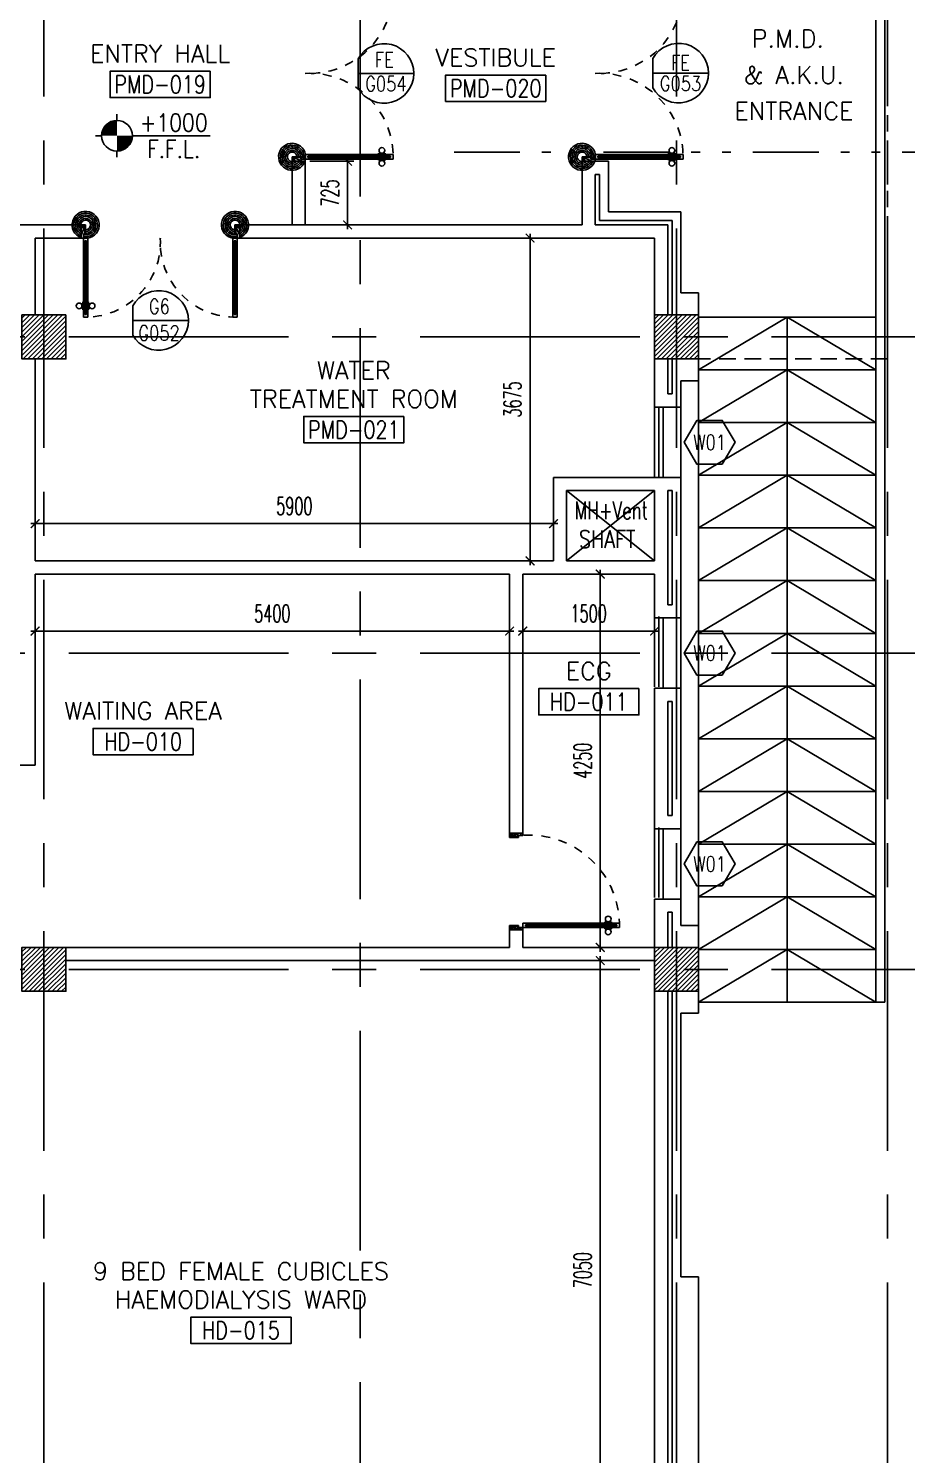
# Model space of a CAD drawing. Extents: x 417866.9 to 417960.2, y 43448 to 43538.2.
# Drawn here: x 417940.56 to 417950.55, y 43468.55 to 43484.78 of the extents above; entities that cross this region are included whole.
import ezdxf
from ezdxf.enums import TextEntityAlignment as Align

# ---------------------------------------------------------------- set-up
doc = ezdxf.new("R2010")
doc.units = 0
doc.header["$MEASUREMENT"] = 0
doc.header["$PDMODE"] = 3
doc.header["$PDSIZE"] = 0.1
for name, pattern in [('2DASHES', [1.7, 0.75, -0.25, 0.1, -0.25, 0.1, -0.25]), ('CENTERX2', [4, 2.5, -0.5, 0.5, -0.5]), ('HIDDEN', [0.375, 0.25, -0.125]), ('HIDDEN2', [0.1875, 0.125, -0.0625])]:
    doc.linetypes.add(name, pattern=pattern)
doc.layers.get('0').update_dxf_attribs({"linetype": 'CONTINUOUS'})
doc.layers.get('DEFPOINTS').update_dxf_attribs({"linetype": 'CONTINUOUS'})
for name, color, linetype in [('AX-DIM', 4, 'CONTINUOUS'), ('AXES', 11, 'CENTERX2'), ('CANOPY-LN', 3, 'CONTINUOUS'), ('COL', 2, 'CONTINUOUS'), ('DIM', 4, 'CONTINUOUS'), ('DOOR', 4, 'CONTINUOUS'), ('DOOR-CR', 2, 'CONTINUOUS'), ('DOOR-NO', 3, 'CONTINUOUS'), ('Handrail', 4, 'CONTINUOUS'), ('HAT', 8, 'CONTINUOUS'), ('IND-ES-L', 6, '2DASHES'), ('INSUL', 7, 'CONTINUOUS'), ('LEV-PL', 4, 'CONTINUOUS'), ('PART', 9, 'CONTINUOUS'), ('Ramb', 3, 'CONTINUOUS'), ('RM-BOX', 2, 'CONTINUOUS'), ('RM-NAME', 2, 'CONTINUOUS'), ('RM-NO', 2, 'CONTINUOUS'), ('SHAFT', 7, 'CONTINUOUS'), ('WALL', 2, 'CONTINUOUS'), ('WIN', 5, 'CONTINUOUS'), ('WIN-BOX', 3, 'CONTINUOUS'), ('WIN-NO', 5, 'CONTINUOUS')]:
    doc.layers.add(name, color=color, linetype=linetype)
doc.styles.add('ROMANS', font='ROMANS.shx', dxfattribs={"width": 0.6})
doc.styles.add('S', font='ROMANS.SHX')
doc.dimstyles.new('STANDARD in', dxfattribs={"dimtxt": 0.2, "dimasz": 0.1, "dimexe": 0.07, "dimexo": 0.05, "dimgap": 0.1, "dimtad": 1, "dimdec": 0, "dimlfac": 1000, "dimzin": 0, "dimdsep": 46, "dimtxsty": 'ROMANS', "dimblk": 'ARCHTICK', "dimcen": 0.05, "dimdle": 0.05, "dimclrd": 4, "dimclre": 4, "dimclrt": 2, "dimadec": 0, "dimazin": 0, "dimtfac": 1, "dimtdec": 0, "dimtmove": 2, "dimatfit": 3, "dimfxl": 0, "dimtolj": 1, "dimtzin": 0, "dimarcsym": 0})

# ---------------------------------------------------------------- blocks, each defined once
blk = doc.blocks.new('_ARCHTICK')
at = {"color": 0, "linetype": 'ByBlock', "const_width": 0.15}
blk.add_lwpolyline([(-0.5, -0.5), (0.5, 0.5)], dxfattribs=at)
blk = doc.blocks.new('*D597')
at = {"layer": 'AX-DIM', "color": 4, "lineweight": -2}
for p, q in [((417958.819, 43525.994), (417958.819, 43466.574)), ((417948.236, 43525.944), (417958.889, 43525.944)), ((417948.726, 43466.624), (417958.889, 43466.624))]:
    blk.add_line(p, q, dxfattribs=at)
at = {"layer": 'DEFPOINTS', "color": 0}
for p in [(417948.186, 43525.944), (417948.676, 43466.624), (417958.819, 43466.624)]:
    blk.add_point(p, dxfattribs=at)
at = {"layer": 'AX-DIM', "color": 4, "lineweight": -2, "xscale": 0.1, "yscale": 0.1, "zscale": 0.1}
for p, rotation in [((417958.819, 43525.944), 90), ((417958.819, 43466.624), 270)]:
    blk.add_blockref('_ARCHTICK', p, dxfattribs=dict(at, rotation=rotation))
at = {"layer": 'AX-DIM', "color": 2, "insert": (417958.619, 43496.284), "char_height": 0.2, "attachment_point": 5, "rotation": 90, "style": 'ROMANS'}
blk.add_mtext('\\A1;59320', dxfattribs=at)
blk = doc.blocks.new('RM1')
at = {"layer": 'RM-BOX'}
blk.add_lwpolyline([(570, -200), (-570, -200), (-570, -500), (570, -500)], close=True, dxfattribs=at)
at = {"layer": 'RM-NAME', "style": 'ROMANS'}
for tag, p in [('ROOMNAME1', (0, 324)), ('ROOMNAME2', (0, 0))]:
    blk.add_attdef(tag, text='', height=200, dxfattribs=at).set_placement(p, align=Align.MIDDLE)
at = {"layer": 'RM-NO', "style": 'ROMANS', "width": 0.8}
blk.add_attdef('ROOMNO', text='', height=200, dxfattribs=at).set_placement((0, -350), align=Align.MIDDLE)
blk = doc.blocks.new('LEV1')
at = {"layer": 'LEV-PL'}
for p, q in [((0, 245), (0, 175)), ((-175, 0), (-245, 0)), ((175, 0), (1061, 0)), ((0, -175), (0, -245))]:
    blk.add_line(p, q, dxfattribs=at)
at = {"layer": 'LEV-PL', "const_width": 175}
for points in [[(-88, 0, -0.414214), (0, 88, -1)], [(88, 0, -0.414214), (0, -88, -1)]]:
    blk.add_lwpolyline(points, format="xyb", dxfattribs=at)
at = {"layer": 'LEV-PL'}
blk.add_circle((0, 0), 175, dxfattribs=at)
at = {"layer": 'LEV-PL', "color": 4, "style": 'S', "width": 0.85}
for tag, p in [('+0000', (646, 50)), ('F.F.L.', (646, -250))]:
    blk.add_attdef(tag, text='', height=200, dxfattribs=at).set_placement(p, align=Align.CENTER)
blk = doc.blocks.new('*X76')
at = {"color": 0}
for p, q in [((245929, 17887), (246403, 18361)), ((245929, 17940), (246350, 18361)), ((245929, 17993), (246297, 18361)), ((245929, 18046), (246244, 18361)), ((245929, 18099), (246191, 18361)), ((245929, 18152), (246138, 18361)), ((245929, 18205), (246085, 18361)), ((245929, 18258), (246032, 18361)), ((245929, 18311), (245979, 18361)), ((245956, 17861), (246429, 18334)), ((246009, 17861), (246429, 18281)), ((246062, 17861), (246429, 18228)), ((246115, 17861), (246429, 18174)), ((246168, 17861), (246429, 18121)), ((246221, 17861), (246429, 18068)), ((246274, 17861), (246429, 18015)), ((246327, 17861), (246429, 17962)), ((246380, 17861), (246429, 17909))]:
    blk.add_line(p, q, dxfattribs=at)
blk = doc.blocks.new('COL50')
at = {"layer": 'COL'}
blk.add_lwpolyline([(-250, 250), (-250, -250), (250, -250), (250, 250)], close=True, dxfattribs=at)
blk = doc.blocks.new('*X73')
at = {"color": 0}
for p, q in [((245929, 25099), (246390, 25561)), ((245929, 25152), (246337, 25561)), ((245929, 25205), (246284, 25561)), ((245929, 25258), (246231, 25561)), ((245929, 25311), (246178, 25561)), ((245929, 25364), (246125, 25561)), ((245929, 25417), (246072, 25561)), ((245929, 25470), (246019, 25561)), ((245929, 25523), (245966, 25561)), ((245943, 25061), (246429, 25546)), ((245997, 25061), (246429, 25493)), ((246050, 25061), (246429, 25440)), ((246103, 25061), (246429, 25387)), ((246156, 25061), (246429, 25334)), ((246209, 25061), (246429, 25281)), ((246262, 25061), (246429, 25228)), ((246315, 25061), (246429, 25175)), ((246368, 25061), (246429, 25122)), ((246421, 25061), (246429, 25069))]:
    blk.add_line(p, q, dxfattribs=at)
blk = doc.blocks.new('WW1')
at = {"layer": 'WIN-BOX'}
blk.add_lwpolyline([(144, -250), (289, 0), (144, 250), (-144, 250), (-289, 0), (-144, -250)], close=True, dxfattribs=at)
at = {"layer": 'WIN-NO', "style": 'ROMANS', "width": 0.8}
blk.add_attdef('W00', text='', height=170, dxfattribs=at).set_placement((0, 0), align=Align.MIDDLE)
blk = doc.blocks.new('*X77')
at = {"color": 0}
for p, q in [((253129, 17874), (253615, 18361)), ((253129, 17927), (253562, 18361)), ((253129, 17980), (253509, 18361)), ((253129, 18033), (253456, 18361)), ((253129, 18086), (253403, 18361)), ((253129, 18139), (253350, 18361)), ((253129, 18192), (253297, 18361)), ((253129, 18245), (253244, 18361)), ((253129, 18298), (253191, 18361)), ((253129, 18351), (253138, 18361)), ((253168, 17861), (253629, 18321)), ((253221, 17861), (253629, 18268)), ((253275, 17861), (253629, 18215)), ((253328, 17861), (253629, 18162)), ((253381, 17861), (253629, 18109)), ((253434, 17861), (253629, 18056)), ((253487, 17861), (253629, 18003)), ((253540, 17861), (253629, 17950)), ((253593, 17861), (253629, 17897))]:
    blk.add_line(p, q, dxfattribs=at)
blk = doc.blocks.new('*X62')
at = {"color": 0}
for p, q in [((253129, 25087), (253603, 25561)), ((253129, 25140), (253550, 25561)), ((253129, 25193), (253497, 25561)), ((253129, 25246), (253444, 25561)), ((253129, 25299), (253391, 25561)), ((253129, 25352), (253338, 25561)), ((253129, 25405), (253285, 25561)), ((253129, 25458), (253232, 25561)), ((253129, 25511), (253179, 25561)), ((253156, 25061), (253629, 25534)), ((253209, 25061), (253629, 25481)), ((253262, 25061), (253629, 25428)), ((253315, 25061), (253629, 25374)), ((253368, 25061), (253629, 25321)), ((253421, 25061), (253629, 25268)), ((253474, 25061), (253629, 25215)), ((253527, 25061), (253629, 25162)), ((253580, 25061), (253629, 25109))]:
    blk.add_line(p, q, dxfattribs=at)
blk = doc.blocks.new('DD1')
at = {"layer": 'DOOR-CR'}
blk.add_line((-316, 0), (316, 0), dxfattribs=at)
blk.add_lwpolyline([(-316, -166, 3.820224), (-316, 166)], format="xyb", close=True, dxfattribs=at)
at = {"layer": 'DOOR-NO', "color": 255, "style": 'ROMANS'}
for tag, width, p in [('G', 0.8, (-22, 156)), ('0000', 0.7, (-22, -136))]:
    blk.add_attdef(tag, text='', height=196, dxfattribs=dict(at, width=width)).set_placement(p, align=Align.MIDDLE)
blk = doc.blocks.new('A$C010A25D0')
at = {"layer": 'DOOR', "color": 0, "linetype": 'ByBlock'}
for p, q in [((0, 2031), (0, 1981)), ((0, 1981), (0, 2031)), ((50, 2031), (0, 2031)), ((50, 1981), (0, 1981)), ((30, 2014), (30, 1998)), ((50, 2014), (30, 2014)), ((50, 1998), (30, 1998)), ((50, 2031), (50, 2014)), ((50, 1998), (50, 1981)), ((83, 2031), (83, 2038)), ((173, 2038), (83, 2038)), ((83, 1981), (83, 1974)), ((173, 1974), (83, 1974)), ((95, 2038), (95, 2047)), ((95, 2047), (160, 2047)), ((95, 2038), (160, 2038)), ((95, 1974), (95, 1965)), ((95, 1974), (160, 1974)), ((95, 1965), (160, 1965)), ((160, 2038), (160, 2047)), ((160, 1974), (160, 1965)), ((173, 2031), (173, 2038)), ((173, 1981), (173, 1974)), ((950, 2014), (950, 2031)), ((950, 2031), (1000, 2031)), ((970, 2014), (950, 2014)), ((950, 1981), (950, 1998)), ((950, 1998), (970, 1998)), ((1000, 1981), (950, 1981)), ((970, 1998), (970, 2014)), ((1000, 2056), (1000, 2031)), ((1000, 2056), (1150, 2056)), ((1000, 1981), (1000, 2031)), ((1000, 2031), (1050, 2031)), ((1050, 2031), (1050, 2006)), ((1050, 2006), (1150, 2006)), ((1150, 2006), (1150, 2056)), ((50, 131), (0, 131)), ((0, 131), (0, 81)), ((0, 81), (0, 131)), ((50, 81), (0, 81)), ((50, 114), (30, 114)), ((30, 98), (30, 114)), ((50, 98), (30, 98)), ((50, 114), (50, 131)), ((50, 81), (50, 98)), ((173, 138), (83, 138)), ((83, 131), (83, 138)), ((83, 81), (83, 74)), ((173, 74), (83, 74)), ((95, 147), (160, 147)), ((95, 138), (95, 147)), ((95, 138), (160, 138)), ((95, 74), (160, 74)), ((95, 74), (95, 65)), ((95, 65), (160, 65)), ((160, 138), (160, 147)), ((160, 74), (160, 65)), ((173, 131), (173, 138)), ((173, 81), (173, 74)), ((1000, 131), (950, 131)), ((950, 131), (950, 114)), ((950, 114), (970, 114)), ((970, 98), (950, 98)), ((950, 98), (950, 81)), ((950, 81), (1000, 81)), ((970, 114), (970, 98)), ((1000, 131), (1000, 81)), ((1000, 56), (1000, 81)), ((1000, 81), (1050, 81)), ((1000, 56), (1150, 56)), ((1050, 81), (1050, 106)), ((1050, 106), (1150, 106)), ((1150, 106), (1150, 56))]:
    blk.add_line(p, q, dxfattribs=at)
at = {"layer": 'DOOR', "linetype": 'ByBlock'}
for p, q in [((950, 2031), (50, 2031)), ((950, 2014), (50, 2014)), ((950, 1998), (50, 1998)), ((50, 1981), (950, 1981)), ((50, 131), (950, 131)), ((950, 114), (50, 114)), ((950, 98), (50, 98)), ((950, 81), (50, 81)), ((1150, 56), (1000, 56))]:
    blk.add_line(p, q, dxfattribs=at)
at = {"layer": 'DOOR', "color": 9, "linetype": 'ByBlock'}
for p, q in [((1150, 2006), (1037, 2056)), ((1150, 2006), (1050, 2019)), ((1150, 2006), (1110, 2056)), ((1150, 106), (1037, 56)), ((1150, 106), (1050, 93)), ((1150, 106), (1110, 56))]:
    blk.add_line(p, q, dxfattribs=at)
at = {"layer": 'DOOR', "color": 0, "linetype": 'ByBlock'}
for centre in [(128, 2079), (128, 1932), (128, 179), (128, 32)]:
    blk.add_circle(centre, 32.4, dxfattribs=at)
at = {"layer": 'DOOR', "linetype": 'HIDDEN', "ltscale": 0.5}
for centre, start, end in [((951, 2006), 178.494, 272.9568), ((951, 106), 87.0432, 181.506)]:
    blk.add_arc(centre, 951, start, end, dxfattribs=at)
at = {"layer": 'DOOR', "color": 9, "linetype": 'ByBlock'}
for centre, radius, start, end in [((1150, 2006), 154, 161.1053, 166.2858), ((1150, 2006), 134, 158.1598, 169.28), ((1150, 2006), 114, 154.0838, 167.3774), ((1150, 2006), 94.4, 148.0182, 180), ((1150, 2006), 74.4, 137.7764, 180), ((1150, 2006), 54.4, 113.2074, 180), ((1150, 2006), 34.4, 90, 180), ((1150, 2006), 14.4, 90, 180), ((1150, 106), 154, 193.7142, 198.8947), ((1150, 106), 134, 190.72, 201.8402), ((1150, 106), 114, 192.6226, 205.9162), ((1150, 106), 94.4, 180, 211.9818), ((1150, 106), 74.4, 180, 222.2236), ((1150, 106), 54.4, 180, 246.7926), ((1150, 106), 34.4, 180, 270), ((1150, 106), 14.4, 180, 270)]:
    blk.add_arc(centre, radius, start, end, dxfattribs=at)
at = {"layer": 'WALL'}
blk.add_line((1000, 56), (1150, 56), dxfattribs=at)
blk = doc.blocks.new('A$C272A55A0')
at = {"layer": 'DOOR', "color": 0, "linetype": 'ByBlock'}
for p, q in [((0, 900), (0, 1050)), ((50, 1050), (0, 1050)), ((50, 950), (50, 1050)), ((1750, 950), (1750, 1050)), ((1750, 1050), (1800, 1050)), ((1800, 1050), (1800, 900)), ((0, 900), (25, 900)), ((25, 950), (50, 950)), ((25, 900), (25, 950)), ((75, 900), (25, 900)), ((25, 850), (25, 900)), ((42, 850), (25, 850)), ((58, 870), (42, 870)), ((42, 870), (42, 850)), ((58, 850), (58, 870)), ((75, 850), (58, 850)), ((75, 900), (75, 850)), ((1725, 900), (1775, 900)), ((1725, 900), (1725, 850)), ((1725, 850), (1742, 850)), ((1742, 870), (1758, 870)), ((1742, 850), (1742, 870)), ((1775, 950), (1750, 950)), ((1758, 870), (1758, 850)), ((1758, 850), (1775, 850)), ((1775, 900), (1775, 950)), ((1800, 900), (1775, 900)), ((1775, 850), (1775, 900)), ((1725, 173), (1718, 173)), ((1718, 173), (1718, 83)), ((1775, 173), (1782, 173)), ((1782, 173), (1782, 83)), ((25, 50), (42, 50)), ((25, 50), (25, 0)), ((25, 0), (75, 0)), ((75, 0), (25, 0)), ((42, 50), (42, 30)), ((42, 30), (58, 30)), ((58, 50), (75, 50)), ((58, 50), (58, 30)), ((75, 50), (75, 0)), ((1718, 160), (1709, 160)), ((1709, 95), (1709, 160)), ((1718, 95), (1709, 95)), ((1718, 95), (1718, 160)), ((1725, 83), (1718, 83)), ((1742, 50), (1725, 50)), ((1725, 50), (1725, 0)), ((1775, 0), (1725, 0)), ((1725, 0), (1775, 0)), ((1742, 50), (1742, 30)), ((1758, 30), (1742, 30)), ((1775, 50), (1758, 50)), ((1758, 50), (1758, 30)), ((1775, 83), (1782, 83)), ((1775, 50), (1775, 0)), ((1782, 160), (1791, 160)), ((1782, 95), (1782, 160)), ((1782, 95), (1791, 95)), ((1791, 95), (1791, 160))]:
    blk.add_line(p, q, dxfattribs=at)
at = {"layer": 'DOOR', "color": 9, "linetype": 'ByBlock'}
for p, q in [((50, 1050), (0, 1010)), ((50, 1050), (0, 937)), ((50, 1050), (37, 950)), ((1750, 1050), (1800, 1010)), ((1750, 1050), (1800, 937)), ((1750, 1050), (1763, 950))]:
    blk.add_line(p, q, dxfattribs=at)
at = {"layer": 'DOOR', "linetype": 'ByBlock'}
for p, q in [((25, 850), (25, 50)), ((42, 850), (42, 50)), ((58, 850), (58, 50)), ((75, 50), (75, 850)), ((1725, 50), (1725, 850)), ((1742, 850), (1742, 50)), ((1758, 850), (1758, 50)), ((1775, 850), (1775, 50))]:
    blk.add_line(p, q, dxfattribs=at)
at = {"layer": 'DOOR', "color": 0, "linetype": 'ByBlock'}
for centre in [(1676, 128), (1824, 128)]:
    blk.add_circle(centre, 32.4, dxfattribs=at)
at = {"layer": 'DOOR', "color": 9, "linetype": 'ByBlock'}
for centre, radius, start, end in [((50, 1050), 54.4, 203.2074, 270), ((50, 1050), 74.4, 227.7764, 270), ((50, 1050), 34.4, 180, 270), ((50, 1050), 14.4, 180, 270), ((1750, 1050), 14.4, 270, 0), ((1750, 1050), 34.4, 270, 0), ((1750, 1050), 54.4, 270, 336.7926), ((1750, 1050), 74.4, 270, 312.2236), ((50, 1050), 94.4, 238.0182, 270), ((50, 1050), 114, 244.0838, 257.3774), ((50, 1050), 134, 248.1598, 259.28), ((50, 1050), 154, 251.1053, 256.2858), ((1750, 1050), 94.4, 270, 301.9818), ((1750, 1050), 114, 282.6226, 295.9162), ((1750, 1050), 134, 280.72, 291.8402), ((1750, 1050), 154, 283.7142, 288.8947)]:
    blk.add_arc(centre, radius, start, end, dxfattribs=at)
at = {"layer": 'DOOR', "linetype": 'HIDDEN', "ltscale": 0.5}
for centre, start, end in [((50, 851), 268.3174, 3.2965), ((1750, 851), 176.7035, 271.6826)]:
    blk.add_arc(centre, 851, start, end, dxfattribs=at)
at = {"layer": 'WALL', "linetype": 'ByBlock'}
blk.add_line((1800, 900), (1800, 1050), dxfattribs=at)
blk = doc.blocks.new('*D259')
at = {"layer": 'DEFPOINTS', "color": 0}
for p in [(417946.774, 43474.174), (417946.774, 43467.124), (417947.069, 43467.124)]:
    blk.add_point(p, dxfattribs=at)
at = {"layer": 'DIM', "color": 4, "lineweight": -2}
for p, q in [((417947.069, 43474.224), (417947.069, 43467.074)), ((417946.824, 43474.174), (417947.139, 43474.174)), ((417946.824, 43467.124), (417947.139, 43467.124))]:
    blk.add_line(p, q, dxfattribs=at)
at = {"layer": 'DIM', "color": 4, "lineweight": -2, "xscale": 0.1, "yscale": 0.1, "zscale": 0.1}
for p, rotation in [((417947.069, 43474.174), 90), ((417947.069, 43467.124), 270)]:
    blk.add_blockref('_ARCHTICK', p, dxfattribs=dict(at, rotation=rotation))
at = {"layer": 'DIM', "color": 2, "insert": (417946.869, 43470.649), "char_height": 0.2, "attachment_point": 5, "rotation": 90, "style": 'ROMANS'}
blk.add_mtext('\\A1;7050', dxfattribs=at)
blk = doc.blocks.new('*D260')
at = {"layer": 'DEFPOINTS', "color": 0}
for p in [(417946.345, 43478.574), (417946.345, 43474.324), (417947.069, 43474.324)]:
    blk.add_point(p, dxfattribs=at)
at = {"layer": 'DIM', "color": 4, "lineweight": -2}
for p, q in [((417946.395, 43478.574), (417947.139, 43478.574)), ((417947.069, 43478.624), (417947.069, 43474.274)), ((417946.395, 43474.324), (417947.139, 43474.324))]:
    blk.add_line(p, q, dxfattribs=at)
at = {"layer": 'DIM', "color": 4, "lineweight": -2, "xscale": 0.1, "yscale": 0.1, "zscale": 0.1}
for p, rotation in [((417947.069, 43478.574), 90), ((417947.069, 43474.324), 270)]:
    blk.add_blockref('_ARCHTICK', p, dxfattribs=dict(at, rotation=rotation))
at = {"layer": 'DIM', "color": 2, "insert": (417946.869, 43476.449), "char_height": 0.2, "attachment_point": 5, "rotation": 90, "style": 'ROMANS'}
blk.add_mtext('\\A1;4250', dxfattribs=at)
blk = doc.blocks.new('*D261')
at = {"layer": 'DEFPOINTS', "color": 0}
for p in [(417945.949, 43482.399), (417945.949, 43478.724), (417946.27, 43478.724)]:
    blk.add_point(p, dxfattribs=at)
at = {"layer": 'DIM', "color": 4, "lineweight": -2}
for p, q in [((417945.999, 43482.399), (417946.34, 43482.399)), ((417946.27, 43482.449), (417946.27, 43478.674)), ((417945.999, 43478.724), (417946.34, 43478.724))]:
    blk.add_line(p, q, dxfattribs=at)
at = {"layer": 'DIM', "color": 4, "lineweight": -2, "xscale": 0.1, "yscale": 0.1, "zscale": 0.1}
for p, rotation in [((417946.27, 43482.399), 90), ((417946.27, 43478.724), 270)]:
    blk.add_blockref('_ARCHTICK', p, dxfattribs=dict(at, rotation=rotation))
at = {"layer": 'DIM', "color": 2, "insert": (417946.07, 43480.562), "char_height": 0.2, "attachment_point": 5, "rotation": 90, "style": 'ROMANS'}
blk.add_mtext('\\A1;3675', dxfattribs=at)
blk = doc.blocks.new('*D644')
at = {"layer": 'DEFPOINTS', "color": 0}
for p in [(417940.637, 43479.536), (417946.537, 43479.476), (417940.637, 43479.148)]:
    blk.add_point(p, dxfattribs=at)
at = {"layer": 'DIM', "color": 4, "lineweight": -2}
for p, q in [((417940.637, 43479.486), (417940.637, 43479.078)), ((417946.537, 43479.426), (417946.537, 43479.078)), ((417946.587, 43479.148), (417940.587, 43479.148))]:
    blk.add_line(p, q, dxfattribs=at)
at = {"layer": 'DIM', "color": 4, "lineweight": -2, "xscale": 0.1, "yscale": 0.1, "zscale": 0.1, "rotation": 180}
blk.add_blockref('_ARCHTICK', (417940.637, 43479.148), dxfattribs=at)
at = {"layer": 'DIM', "color": 4, "lineweight": -2, "xscale": 0.1, "yscale": 0.1, "zscale": 0.1}
blk.add_blockref('_ARCHTICK', (417946.537, 43479.148), dxfattribs=at)
at = {"layer": 'DIM', "color": 2, "insert": (417943.587, 43479.348), "char_height": 0.2, "attachment_point": 5, "style": 'ROMANS'}
blk.add_mtext('\\A1;5900', dxfattribs=at)
blk = doc.blocks.new('*D580')
at = {"layer": 'DEFPOINTS', "color": 0}
for p in [(417946.037, 43477.925), (417940.637, 43477.654), (417946.037, 43477.712)]:
    blk.add_point(p, dxfattribs=at)
at = {"layer": 'DIM', "color": 4, "lineweight": -2}
for p, q in [((417940.587, 43477.925), (417946.087, 43477.925)), ((417940.637, 43477.704), (417940.637, 43477.995)), ((417946.037, 43477.762), (417946.037, 43477.995))]:
    blk.add_line(p, q, dxfattribs=at)
at = {"layer": 'DIM', "color": 4, "lineweight": -2, "xscale": 0.1, "yscale": 0.1, "zscale": 0.1, "rotation": 180}
blk.add_blockref('_ARCHTICK', (417940.637, 43477.925), dxfattribs=at)
at = {"layer": 'DIM', "color": 4, "lineweight": -2, "xscale": 0.1, "yscale": 0.1, "zscale": 0.1}
blk.add_blockref('_ARCHTICK', (417946.037, 43477.925), dxfattribs=at)
at = {"layer": 'DIM', "color": 2, "insert": (417943.337, 43478.125), "char_height": 0.2, "attachment_point": 5, "style": 'ROMANS'}
blk.add_mtext('\\A1;5400', dxfattribs=at)
blk = doc.blocks.new('*D575')
at = {"layer": 'DEFPOINTS', "color": 0}
for p in [(417943.712, 43483.274), (417944.193, 43483.274), (417943.953, 43482.549)]:
    blk.add_point(p, dxfattribs=at)
at = {"layer": 'DIM', "color": 4, "lineweight": -2}
for p, q in [((417943.762, 43483.274), (417944.263, 43483.274)), ((417944.193, 43482.499), (417944.193, 43483.324)), ((417944.003, 43482.549), (417944.263, 43482.549))]:
    blk.add_line(p, q, dxfattribs=at)
at = {"layer": 'DIM', "color": 4, "lineweight": -2, "xscale": 0.1, "yscale": 0.1, "zscale": 0.1}
for p, rotation in [((417944.193, 43483.274), 90), ((417944.193, 43482.549), 270)]:
    blk.add_blockref('_ARCHTICK', p, dxfattribs=dict(at, rotation=rotation))
at = {"layer": 'DIM', "color": 2, "insert": (417943.993, 43482.912), "char_height": 0.2, "attachment_point": 5, "rotation": 90, "style": 'ROMANS'}
blk.add_mtext('\\A1;725', dxfattribs=at)
blk = doc.blocks.new('A$C2B543BD4')
at = {"layer": 'DOOR', "color": 0, "linetype": 'ByBlock'}
for p, q in [((150, 1156), (0, 1156)), ((150, 1156), (0, 1156)), ((0, 1156), (150, 1156)), ((0, 1106), (0, 1156)), ((150, 1156), (150, 1131)), ((100, 1106), (0, 1106)), ((150, 1131), (100, 1131)), ((100, 1131), (100, 1106)), ((100, 106), (0, 106)), ((0, 106), (0, 56)), ((150, 56), (0, 56)), ((100, 81), (100, 106)), ((150, 81), (100, 81)), ((150, 131), (150, 81)), ((150, 131), (200, 131)), ((150, 56), (150, 81)), ((200, 81), (150, 81)), ((180, 114), (180, 98)), ((200, 114), (180, 114)), ((180, 98), (200, 98)), ((200, 131), (200, 114)), ((200, 98), (200, 81)), ((1078, 138), (1168, 138)), ((1078, 131), (1078, 138)), ((1078, 81), (1078, 74)), ((1078, 74), (1168, 74)), ((1155, 147), (1090, 147)), ((1090, 138), (1090, 147)), ((1155, 138), (1090, 138)), ((1155, 74), (1090, 74)), ((1090, 74), (1090, 65)), ((1155, 65), (1090, 65)), ((1155, 138), (1155, 147)), ((1155, 74), (1155, 65)), ((1168, 131), (1168, 138)), ((1168, 81), (1168, 74)), ((1200, 131), (1250, 131)), ((1200, 114), (1200, 131)), ((1200, 114), (1220, 114)), ((1200, 98), (1220, 98)), ((1200, 81), (1200, 98)), ((1200, 81), (1250, 81)), ((1220, 98), (1220, 114)), ((1250, 131), (1250, 81)), ((1250, 131), (1250, 81)), ((1250, 81), (1250, 131))]:
    blk.add_line(p, q, dxfattribs=at)
at = {"layer": 'DOOR', "color": 9, "linetype": 'ByBlock'}
for p, q in [((0, 1106), (114, 1156)), ((0, 1106), (40, 1156)), ((0, 1106), (100, 1119)), ((0, 106), (40, 56)), ((0, 106), (114, 56)), ((0, 106), (100, 93))]:
    blk.add_line(p, q, dxfattribs=at)
at = {"layer": 'DOOR', "linetype": 'ByBlock'}
for p, q in [((1200, 131), (200, 131)), ((200, 114), (1200, 114)), ((200, 98), (1200, 98)), ((200, 81), (1200, 81))]:
    blk.add_line(p, q, dxfattribs=at)
at = {"layer": 'DOOR', "color": 0, "linetype": 'ByBlock'}
for centre in [(1123, 179), (1123, 32)]:
    blk.add_circle(centre, 32.4, dxfattribs=at)
at = {"layer": 'DOOR', "color": 9, "linetype": 'ByBlock'}
for centre, radius, start, end in [((0, 1106), 34.4, 0, 90), ((0, 1106), 54.4, 0, 66.7926), ((0, 1106), 74.4, 0, 42.2236), ((0, 1106), 94.4, 0, 31.9818), ((0, 1106), 134, 10.72, 21.8402), ((0, 1106), 154, 13.7142, 18.8947), ((0, 1106), 14.4, 0, 90), ((0, 106), 14.4, 270, 0), ((0, 106), 34.4, 270, 0), ((0, 106), 54.4, 293.2074, 0), ((0, 106), 74.4, 317.7764, 0), ((0, 106), 94.4, 328.0182, 0), ((0, 106), 114, 334.0838, 347.3774), ((0, 106), 134, 338.1598, 349.28), ((0, 106), 154, 341.1053, 346.2858)]:
    blk.add_arc(centre, radius, start, end, dxfattribs=at)
at = {"layer": 'DOOR', "linetype": 'HIDDEN', "ltscale": 0.5}
blk.add_arc((223, 106), 1028, 358.6059, 94.0585, dxfattribs=at)
blk = doc.blocks.new('*D581')
at = {"layer": 'DEFPOINTS', "color": 0}
for p in [(417947.687, 43477.925), (417946.187, 43477.692), (417947.687, 43477.708)]:
    blk.add_point(p, dxfattribs=at)
at = {"layer": 'DIM', "color": 4, "lineweight": -2}
for p, q in [((417946.137, 43477.925), (417947.737, 43477.925)), ((417946.187, 43477.742), (417946.187, 43477.995)), ((417947.687, 43477.758), (417947.687, 43477.995))]:
    blk.add_line(p, q, dxfattribs=at)
at = {"layer": 'DIM', "color": 4, "lineweight": -2, "xscale": 0.1, "yscale": 0.1, "zscale": 0.1, "rotation": 180}
blk.add_blockref('_ARCHTICK', (417946.187, 43477.925), dxfattribs=at)
at = {"layer": 'DIM', "color": 4, "lineweight": -2, "xscale": 0.1, "yscale": 0.1, "zscale": 0.1}
blk.add_blockref('_ARCHTICK', (417947.687, 43477.925), dxfattribs=at)
at = {"layer": 'DIM', "color": 2, "insert": (417946.937, 43478.125), "char_height": 0.2, "attachment_point": 5, "style": 'ROMANS'}
blk.add_mtext('\\A1;1500', dxfattribs=at)

msp = doc.modelspace()

# ---------------------------------------------------------------- linework, layer by layer
at = {"layer": 'AXES'}
for p, q in [((417940.7366, 43460.01), (417940.7366, 43537.5491)), ((417947.9366, 43460.01), (417947.9366, 43537.5491)), ((417950.3366, 43460.01), (417950.3366, 43537.5491)), ((417944.3366, 43466.8743), (417944.3366, 43525.6943)), ((417959.5194, 43481.2743), (417889.6966, 43481.2743)), ((417959.5194, 43477.6743), (417889.6966, 43477.6743)), ((417959.5194, 43474.0743), (417889.6966, 43474.0743))]:
    msp.add_line(p, q, dxfattribs=at)
at = {"layer": 'CANOPY-LN', "linetype": 'HIDDEN2', "ltscale": 1.5}
for q in [(417950.3366, 43488.7243), (417948.1866, 43481.0243)]:
    msp.add_line((417950.3366, 43481.0243), q, dxfattribs=at)
at = {"layer": 'COL'}
msp.add_lwpolyline([(417940.9866, 43481.5243), (417940.9866, 43481.0243), (417940.4866, 43481.0243), (417940.4866, 43481.5243)], close=True, dxfattribs=at)
at = {"layer": 'Handrail'}
for p, q in [((417950.2066, 43487.9954), (417950.2066, 43482.6993)), ((417950.3066, 43487.9954), (417950.3066, 43482.6993)), ((417950.2066, 43482.6993), (417950.2066, 43473.6993)), ((417950.3066, 43482.6993), (417950.3066, 43473.6993)), ((417950.2066, 43473.6993), (417950.3066, 43473.6993))]:
    msp.add_line(p, q, dxfattribs=at)
at = {"layer": 'IND-ES-L'}
msp.add_line((417945.4054, 43483.3754), (417951.5097, 43483.3754), dxfattribs=at)
at = {"layer": 'INSUL'}
for p, q in [((417947.0116, 43482.5493), (417947.0116, 43483.1243)), ((417947.0616, 43483.1243), (417947.0116, 43483.1243)), ((417947.0616, 43482.5993), (417947.0616, 43483.1243)), ((417947.0116, 43482.5493), (417947.8366, 43482.5493)), ((417947.0616, 43482.5993), (417947.8866, 43482.5993)), ((417947.8366, 43481.5243), (417947.8366, 43482.5493)), ((417947.8866, 43481.5243), (417947.8866, 43482.5993)), ((417947.8366, 43481.0243), (417947.8366, 43480.6243)), ((417947.8866, 43481.0243), (417947.8866, 43480.6243)), ((417947.8866, 43480.6243), (417947.8366, 43480.6243)), ((417947.8366, 43479.5243), (417947.8366, 43478.2243)), ((417947.8866, 43479.5243), (417947.8366, 43479.5243)), ((417947.8866, 43479.5243), (417947.8866, 43478.2243)), ((417947.8866, 43478.2243), (417947.8366, 43478.2243)), ((417947.8366, 43475.8243), (417947.8366, 43477.1243)), ((417947.8866, 43477.1243), (417947.8366, 43477.1243)), ((417947.8866, 43475.8243), (417947.8866, 43477.1243)), ((417947.8866, 43475.8243), (417947.8366, 43475.8243)), ((417947.8366, 43474.7243), (417947.8366, 43474.3243)), ((417947.8866, 43474.7243), (417947.8366, 43474.7243)), ((417947.8866, 43474.7243), (417947.8866, 43474.3243)), ((417947.8366, 43473.8243), (417947.8366, 43467.1243)), ((417947.8866, 43473.8243), (417947.8866, 43467.1243))]:
    msp.add_line(p, q, dxfattribs=at)
at = {"layer": 'Ramb'}
for p, q in [((417950.2066, 43481.4993), (417948.1866, 43481.4993)), ((417948.1866, 43480.8993), (417949.1966, 43481.4993)), ((417949.1966, 43481.4993), (417949.1966, 43473.6993)), ((417949.1966, 43481.4993), (417950.2066, 43480.8993)), ((417950.2066, 43480.8993), (417948.1866, 43480.8993)), ((417948.1866, 43480.2993), (417949.1966, 43480.8993)), ((417949.1966, 43480.8993), (417950.2066, 43480.2993)), ((417948.1866, 43480.7743), (417948.1866, 43474.5743)), ((417950.2066, 43480.2993), (417948.1866, 43480.2993)), ((417948.1866, 43479.6993), (417949.1966, 43480.2993)), ((417949.1966, 43480.2993), (417950.2066, 43479.6993)), ((417950.2066, 43479.6993), (417948.1866, 43479.6993)), ((417948.1866, 43479.0993), (417949.1966, 43479.6993)), ((417949.1966, 43479.6993), (417950.2066, 43479.0993)), ((417950.2066, 43479.0993), (417948.1866, 43479.0993)), ((417948.1866, 43478.4993), (417949.1966, 43479.0993)), ((417949.1966, 43479.0993), (417950.2066, 43478.4993)), ((417950.2066, 43478.4993), (417948.1866, 43478.4993)), ((417948.1866, 43477.8993), (417949.1966, 43478.4993)), ((417949.1966, 43478.4993), (417950.2066, 43477.8993)), ((417950.2066, 43477.8993), (417948.1866, 43477.8993)), ((417948.1866, 43477.2993), (417949.1966, 43477.8993)), ((417949.1966, 43477.8993), (417950.2066, 43477.2993)), ((417950.2066, 43477.2993), (417948.1866, 43477.2993)), ((417948.1866, 43476.6993), (417949.1966, 43477.2993)), ((417949.1966, 43477.2993), (417950.2066, 43476.6993)), ((417950.2066, 43476.6993), (417948.1866, 43476.6993)), ((417948.1866, 43476.0993), (417949.1966, 43476.6993)), ((417949.1966, 43476.6993), (417950.2066, 43476.0993)), ((417950.2066, 43476.0993), (417948.1866, 43476.0993)), ((417948.1866, 43475.4993), (417949.1966, 43476.0993)), ((417949.1966, 43476.0993), (417950.2066, 43475.4993)), ((417950.2066, 43475.4993), (417948.1866, 43475.4993)), ((417948.1866, 43474.8993), (417949.1966, 43475.4993)), ((417949.1966, 43475.4993), (417950.2066, 43474.8993)), ((417950.2066, 43474.8993), (417948.1866, 43474.8993)), ((417948.1866, 43474.2993), (417949.1966, 43474.8993)), ((417949.1966, 43474.8993), (417950.2066, 43474.2993)), ((417950.2066, 43474.2993), (417948.1866, 43474.2993)), ((417948.1866, 43473.6993), (417949.1966, 43474.2993)), ((417949.1966, 43474.2993), (417950.2066, 43473.6993)), ((417950.2066, 43473.6993), (417948.1866, 43473.6993))]:
    msp.add_line(p, q, dxfattribs=at)
at = {"layer": 'SHAFT', "color": 251, "linetype": 'ByBlock'}
for p, q in [((417946.6866, 43478.7243), (417947.6866, 43479.5243)), ((417946.6866, 43479.5243), (417947.6866, 43478.7243))]:
    msp.add_line(p, q, dxfattribs=at)
at = {"layer": 'WALL'}
for p, q in [((417943.5616, 43482.5493), (417943.5616, 43483.2743)), ((417943.7116, 43483.2743), (417943.5616, 43483.2743)), ((417943.7116, 43482.5493), (417943.7116, 43483.2743)), ((417946.8616, 43482.5493), (417946.8616, 43483.2743)), ((417947.1616, 43483.2743), (417946.8616, 43483.2743)), ((417947.1616, 43482.6993), (417947.1616, 43483.2743)), ((417947.1616, 43482.6993), (417947.9866, 43482.6993)), ((417947.9866, 43481.7743), (417947.9866, 43482.6993)), ((417937.0616, 43482.5493), (417941.1616, 43482.5493)), ((417937.0616, 43482.5493), (417941.1616, 43482.5493)), ((417942.9616, 43482.5493), (417944.0616, 43482.5493)), ((417942.9616, 43482.5493), (417944.0616, 43482.5493)), ((417942.9616, 43482.4011), (417942.9616, 43482.5493)), ((417944.2116, 43482.5493), (417946.8616, 43482.5493)), ((417940.6366, 43482.3993), (417941.1616, 43482.3993)), ((417940.6366, 43482.3993), (417940.6366, 43481.5243)), ((417942.9398, 43482.3993), (417947.6866, 43482.3993)), ((417947.6866, 43481.5243), (417947.6866, 43482.3993)), ((417948.1866, 43481.7743), (417947.9866, 43481.7743)), ((417948.1866, 43481.7743), (417948.1866, 43480.7743)), ((417940.6366, 43478.7243), (417940.6366, 43481.0243)), ((417947.6866, 43481.0243), (417947.6866, 43480.4743)), ((417947.9866, 43480.7743), (417947.9866, 43480.4743)), ((417948.1866, 43480.7743), (417947.9866, 43480.7743)), ((417947.9866, 43480.4743), (417947.6866, 43480.4743)), ((417947.9866, 43479.6743), (417946.5366, 43479.6743)), ((417946.5366, 43479.6743), (417946.5366, 43478.7243)), ((417947.9866, 43479.6743), (417947.9866, 43478.0743)), ((417947.6866, 43479.5243), (417946.6866, 43479.5243)), ((417946.6866, 43479.5243), (417946.6866, 43478.7243)), ((417947.6866, 43479.5243), (417947.6866, 43478.7243)), ((417946.5366, 43478.7243), (417940.6366, 43478.7243)), ((417940.6366, 43476.3993), (417940.6366, 43478.5743)), ((417946.0366, 43478.5743), (417940.6366, 43478.5743)), ((417946.0366, 43475.6243), (417946.0366, 43478.5743)), ((417947.6866, 43478.5743), (417946.1866, 43478.5743)), ((417946.1866, 43475.6243), (417946.1866, 43478.5743)), ((417947.6866, 43478.7243), (417946.6866, 43478.7243)), ((417947.6866, 43478.5743), (417947.6866, 43478.0904)), ((417947.9866, 43478.0743), (417947.6866, 43478.0743)), ((417947.6866, 43475.6743), (417947.6866, 43477.2743)), ((417947.9866, 43477.2743), (417947.6866, 43477.2743)), ((417947.9866, 43475.6743), (417947.9866, 43477.2743)), ((417938.1991, 43476.3993), (417940.6366, 43476.3993)), ((417947.9866, 43475.6743), (417947.6866, 43475.6743)), ((417946.1866, 43475.6243), (417946.0366, 43475.6243)), ((417947.6866, 43474.3243), (417947.6866, 43474.8743)), ((417947.9866, 43474.8743), (417947.6866, 43474.8743)), ((417947.9866, 43474.5743), (417947.9866, 43474.8743)), ((417946.0366, 43474.3243), (417946.0366, 43474.5243)), ((417946.1866, 43474.5243), (417946.0366, 43474.5243)), ((417946.1866, 43474.3243), (417946.1866, 43474.5243)), ((417948.1866, 43474.5743), (417947.9866, 43474.5743)), ((417948.1866, 43474.5743), (417948.1866, 43473.5743)), ((417946.0366, 43474.3243), (417940.9866, 43474.3243)), ((417947.6866, 43474.3243), (417946.1866, 43474.3243)), ((417947.6866, 43474.1743), (417940.9866, 43474.1743)), ((417947.6866, 43467.1243), (417947.6866, 43473.8243)), ((417947.9866, 43470.5743), (417947.9866, 43473.5743)), ((417948.1866, 43473.5743), (417947.9866, 43473.5743)), ((417948.1866, 43470.5743), (417947.9866, 43470.5743)), ((417948.1866, 43466.6243), (417948.1866, 43470.5743))]:
    msp.add_line(p, q, dxfattribs=at)
at = {"layer": 'WIN'}
for p, q in [((417947.6866, 43480.4743), (417947.6866, 43479.6743)), ((417947.7366, 43480.4743), (417947.7366, 43479.6743)), ((417947.7866, 43480.4743), (417947.7866, 43479.6743)), ((417947.9866, 43480.4743), (417947.9866, 43479.6743)), ((417947.6866, 43478.0904), (417947.6866, 43477.2904)), ((417947.7366, 43478.0904), (417947.7366, 43477.2904)), ((417947.7866, 43478.0743), (417947.7866, 43477.2743)), ((417947.9866, 43478.0743), (417947.9866, 43477.2743)), ((417947.6866, 43475.6904), (417947.6866, 43474.8904)), ((417947.7366, 43475.6904), (417947.7366, 43474.8904)), ((417947.7866, 43475.6743), (417947.7866, 43474.8743)), ((417947.9866, 43475.6743), (417947.9866, 43474.8743))]:
    msp.add_line(p, q, dxfattribs=at)

# ---------------------------------------------------------------- block references
at = {"layer": 'COL', "xscale": -0.001000000047497451, "yscale": 0.0009999999892897904, "zscale": 0.001}
for p in [(417947.9366, 43481.2743), (417940.7366, 43474.0743), (417947.9366, 43474.0743)]:
    msp.add_blockref('COL50', p, dxfattribs=at)
at = {"layer": 'DOOR', "color": 0, "yscale": 0.0009999999892897904, "zscale": 0.001}
for name, p, xscale in [('A$C010A25D0', (417944.7119, 43483.2184), -0.001000000047497451), ('A$C010A25D0', (417948.0119, 43483.2184), -0.001000000047497451), ('A$C272A55A0', (417942.9616, 43481.499), -0.001000000047497451), ('A$C2B543BD4', (417946.0366, 43474.4684), 0.0009999999892897904)]:
    msp.add_blockref(name, p, dxfattribs=dict(at, xscale=xscale))
at = {"layer": 'DOOR-NO'}
ref = msp.add_blockref('DD1', (417944.6293, 43484.2735), dxfattribs=dict(at, xscale=0.001000000047497451, yscale=0.0009999999892897904, zscale=0.001))
ref.add_attrib('G', 'FE', dxfattribs={"height": 0.17, "style": 'ROMANS', "width": 0.8}).set_placement((417944.6105, 43484.429), align=Align.MIDDLE)
ref.add_attrib('000', 'G054', dxfattribs={"height": 0.17, "style": 'ROMANS', "width": 0.8}).set_placement((417944.6293, 43484.1556), align=Align.MIDDLE)
ref = msp.add_blockref('DD1', (417947.9826, 43484.2772), dxfattribs=dict(at, xscale=0.001000000047497451, yscale=0.0009999999892897904, zscale=0.001))
ref.add_attrib('G', 'FE', dxfattribs={"height": 0.17, "style": 'ROMANS', "width": 0.8}).set_placement((417947.9826, 43484.3951), align=Align.MIDDLE)
ref.add_attrib('000', 'G053', dxfattribs={"height": 0.17, "style": 'ROMANS', "width": 0.8}).set_placement((417947.9826, 43484.1593), align=Align.MIDDLE)
ref = msp.add_blockref('DD1', (417942.0634, 43481.4617), dxfattribs=dict(at, xscale=0.001000000047497451, yscale=0.0009999999892897904, zscale=0.001))
ref.add_attrib('G', 'G6', dxfattribs={"height": 0.17, "style": 'ROMANS', "width": 0.8}).set_placement((417942.0502, 43481.6211), align=Align.MIDDLE)
ref.add_attrib('000', 'G052', dxfattribs={"height": 0.17, "style": 'ROMANS', "width": 0.8}).set_placement((417942.048, 43481.3184), align=Align.MIDDLE)
at = {"layer": 'HAT', "xscale": 0.001000000047497451, "yscale": 0.0009999999892897904, "zscale": 0.001}
for name in ['*X73', '*X62', '*X76', '*X77']:
    msp.add_blockref(name, (417694.5581, 43455.9633), dxfattribs=at)
for p, values in [((417944.2643, 43480.5684), {'ROOMNO': 'PMD-021', 'ROOMNAME2': 'TREATMENT ROOM', 'ROOMNAME1': 'WATER'}), ((417946.9383, 43477.4706), {'ROOMNO': 'HD-011', 'ROOMNAME2': 'ECG'}), ((417941.866, 43477.017), {'ROOMNO': 'HD-010', 'ROOMNAME2': 'WAITING AREA'}), ((417942.9796, 43470.3146), {'ROOMNO': 'HD-015', 'ROOMNAME2': 'HAEMODIALYSIS WARD', 'ROOMNAME1': '9 BED FEMALE CUBICLES'})]:
    msp.add_blockref('RM1', p, dxfattribs=at).add_auto_attribs(values)
at = {"layer": 'PART', "xscale": 0.001000000047497451, "yscale": 0.0009999999892897904, "zscale": 0.001}
msp.add_blockref('LEV1', (417941.5682, 43483.5637), dxfattribs=at).add_auto_attribs({'F.F.L.': 'F.F.L.', '+0000': '+1000'})
at = {"layer": 'WALL', "xscale": 0.001000000047497451, "yscale": 0.0009999999892897904, "zscale": 0.001}
for p, values in [((417942.0595, 43484.4987), {'ROOMNO': 'PMD-019', 'ROOMNAME2': 'ENTRY HALL'}), ((417945.8791, 43484.4549), {'ROOMNO': 'PMD-020', 'ROOMNAME2': 'VESTIBULE'})]:
    msp.add_blockref('RM1', p, dxfattribs=at).add_auto_attribs(values)
at = {"layer": 'WIN-NO', "xscale": 0.001000000047497451, "yscale": 0.0009999999892897904, "zscale": 0.001}
for p in [(417948.3138, 43480.0743), (417948.3138, 43477.6743), (417948.3138, 43475.2743)]:
    msp.add_blockref('WW1', p, dxfattribs=at).add_auto_attribs({'W00': 'W01'})

# ---------------------------------------------------------------- texts
at = {"layer": 'RM-NAME', "style": 'ROMANS'}
for s, p in [('P.M.D. ', (417949.273, 43484.6705)), ('& A.K.U.', (417949.273, 43484.2569)), ('ENTRANCE', (417949.273, 43483.8447))]:
    msp.add_text(s, height=0.2, dxfattribs=at).set_placement(p, align=Align.MIDDLE)
for s, width, p in [('MH+Vent', 0.7, (417947.1957, 43479.2988)), ('SHAFT', 0.8, (417947.149, 43478.9711))]:
    msp.add_text(s, height=0.2, dxfattribs=dict(at, width=width)).set_placement(p, align=Align.MIDDLE)

# ---------------------------------------------------------------- dimensions: what is measured, and where the dimension line sits
at = {"layer": 'AX-DIM'}
dim = msp.add_linear_dim(base=(417958.8192, 43466.6243), p1=(417948.1865, 43525.9443), p2=(417948.676, 43466.6243), angle=270, dimstyle='STANDARD in', dxfattribs=at)
dim.commit()
dim.dimension.update_dxf_attribs({"geometry": '*D597', "text_midpoint": (417958.6192, 43496.2843)})
at = {"layer": 'DIM'}
for base, p1, p2, picture, middle in [((417944.1927, 43483.2743), (417943.9535, 43482.5493), (417943.7116, 43483.2743), '*D575', (417943.9927, 43482.9118)), ((417946.2704, 43478.7243), (417945.9491, 43482.3993), (417945.9491, 43478.7243), '*D261', (417946.0704, 43480.5618)), ((417947.0685, 43474.3243), (417946.3455, 43478.5743), (417946.3455, 43474.3243), '*D260', (417946.8685, 43476.4493)), ((417947.0685, 43467.1243), (417946.7737, 43474.1743), (417946.7737, 43467.1243), '*D259', (417946.8685, 43470.6493))]:
    dim = msp.add_linear_dim(base=base, p1=p1, p2=p2, angle=90, dimstyle='STANDARD in', dxfattribs=at)
    dim.commit()
    dim.dimension.update_dxf_attribs({"geometry": picture, "text_midpoint": middle})
for base, p1, p2, picture, middle in [((417940.6366, 43479.1482), (417946.5366, 43479.4757), (417940.6366, 43479.5357), '*D644', (417943.5866, 43479.3482)), ((417946.0366, 43477.9248), (417940.6366, 43477.6542), (417946.0366, 43477.7117), '*D580', (417943.3366, 43478.1248)), ((417947.6866, 43477.9248), (417946.1866, 43477.6924), (417947.6866, 43477.7084), '*D581', (417946.9366, 43478.1248))]:
    dim = msp.add_linear_dim(base=base, p1=p1, p2=p2, dimstyle='STANDARD in', dxfattribs=at)
    dim.commit()
    dim.dimension.update_dxf_attribs({"geometry": picture, "text_midpoint": middle})

doc.saveas('drawing.dxf')
